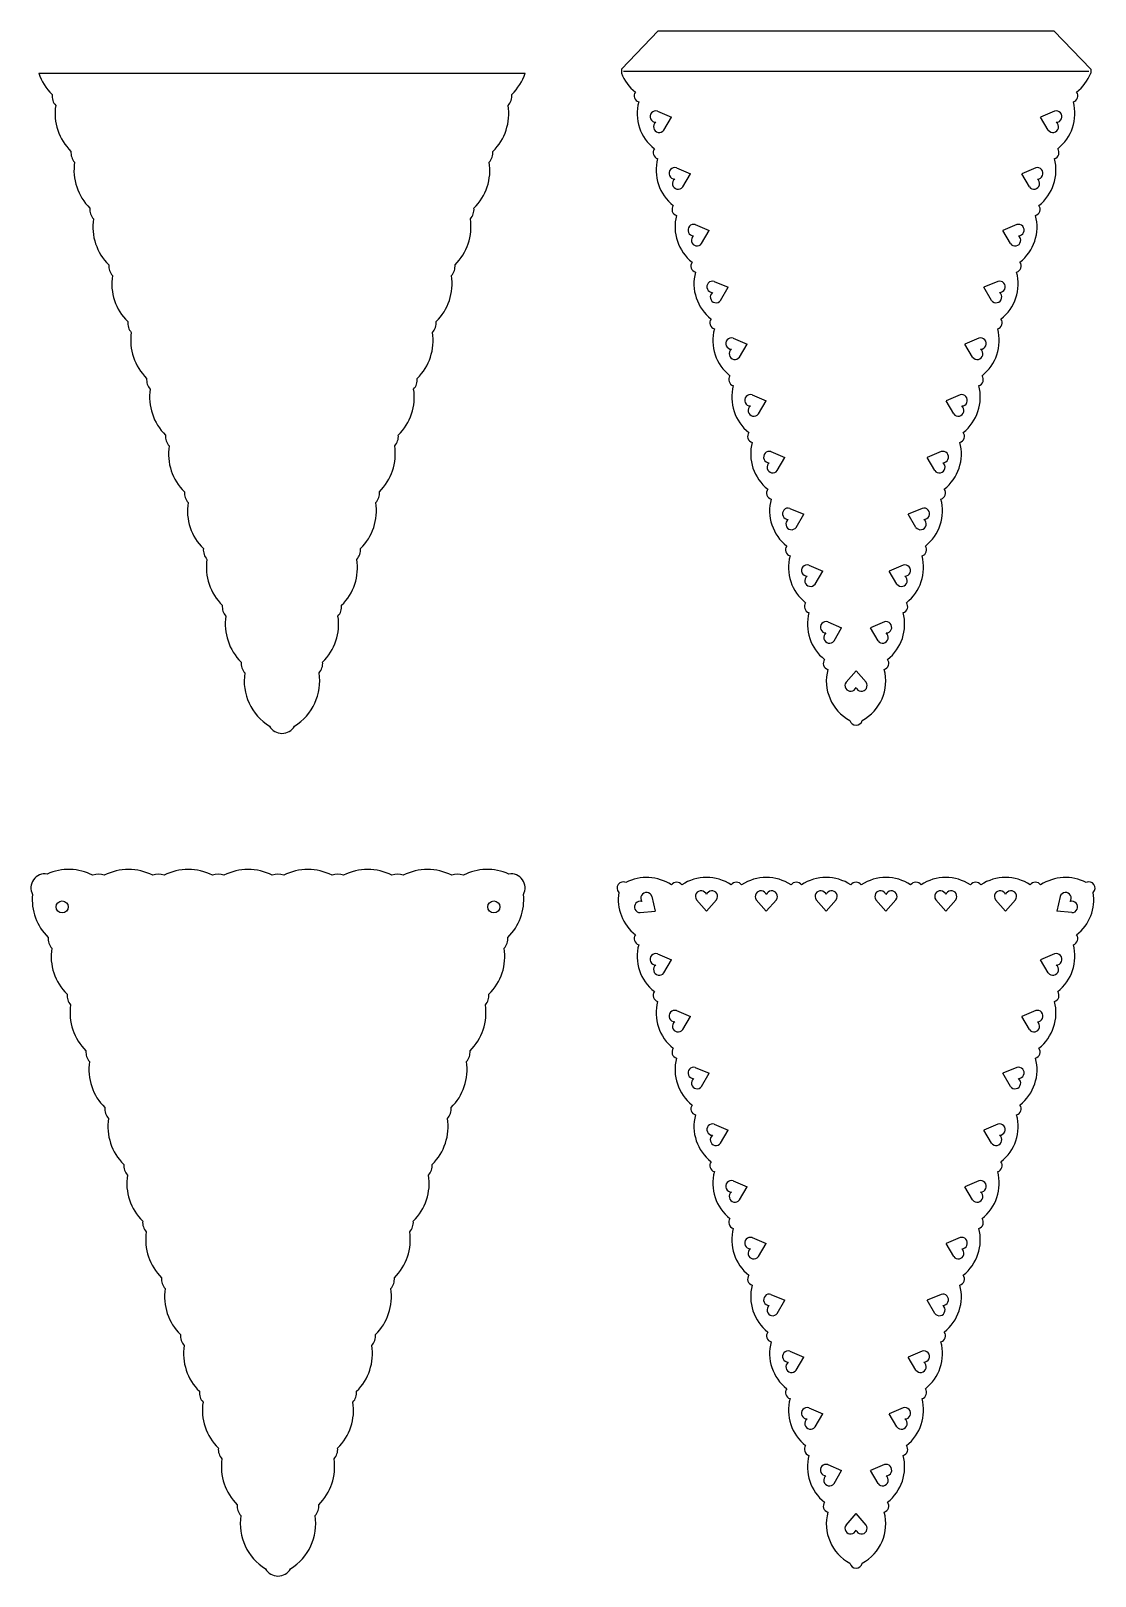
# Model space of a CAD drawing. Extents: x -1674 to -1409, y 614 to 998.
import ezdxf

# ---------------------------------------------------------------- set-up
doc = ezdxf.new("R2010")
doc.units = 0
doc.layers.get('0').update_dxf_attribs({"linetype": 'CONTINUOUS'})

msp = doc.modelspace()

# ---------------------------------------------------------------- linework, layer by layer
for p, q in [((-1527.148005, 988.840029), (-1517.968354, 998.342675)), ((-1517.968354, 998.342675), (-1419.46975, 998.342675)), ((-1410.290098, 988.840029), (-1419.46975, 998.342675)), ((-1527.148005, 988.840029), (-1527.148005, 987.840029)), ((-1410.290098, 988.840029), (-1410.290098, 987.840029)), ((-1672.218134, 987.842675), (-1551.113033, 987.842675)), ((-1526.650651, 988.342675), (-1410.787452, 988.342675)), ((-1518.157571, 978.366226), (-1514.680409, 976.89417)), ((-1419.280531, 978.366226), (-1422.757693, 976.89417)), ((-1516.578903, 973.630226), (-1514.680409, 976.89417)), ((-1420.8592, 973.630226), (-1422.757693, 976.89417)), ((-1513.448467, 964.238933), (-1509.971306, 962.766876)), ((-1511.869799, 959.502933), (-1509.971306, 962.766876)), ((-1423.989635, 964.238933), (-1427.466796, 962.766876)), ((-1425.568303, 959.502933), (-1427.466796, 962.766876)), ((-1508.739363, 950.11164), (-1505.262202, 948.639584)), ((-1507.160695, 945.37564), (-1505.262202, 948.639584)), ((-1428.698739, 950.11164), (-1432.1759, 948.639584)), ((-1430.277407, 945.37564), (-1432.1759, 948.639584)), ((-1504.03026, 935.984347), (-1500.553099, 934.512291)), ((-1433.407842, 935.984347), (-1436.885004, 934.512291)), ((-1502.451592, 931.248347), (-1500.553099, 934.512291)), ((-1434.98651, 931.248347), (-1436.885004, 934.512291)), ((-1499.321156, 921.857054), (-1495.843995, 920.384998)), ((-1497.742488, 917.121054), (-1495.843995, 920.384998)), ((-1438.116946, 921.857054), (-1441.594107, 920.384998)), ((-1439.695614, 917.121054), (-1441.594107, 920.384998)), ((-1494.612052, 907.729761), (-1491.134891, 906.257704)), ((-1493.033384, 902.993761), (-1491.134891, 906.257704)), ((-1442.82605, 907.729761), (-1446.303211, 906.257704)), ((-1444.404718, 902.993761), (-1446.303211, 906.257704)), ((-1489.902949, 893.602468), (-1486.425788, 892.130412)), ((-1447.535153, 893.602468), (-1451.012314, 892.130412)), ((-1488.324281, 888.866468), (-1486.425788, 892.130412)), ((-1449.113821, 888.866468), (-1451.012314, 892.130412)), ((-1485.193845, 879.475175), (-1481.716684, 878.003119)), ((-1483.615177, 874.739175), (-1481.716684, 878.003119)), ((-1452.244257, 879.475175), (-1455.721418, 878.003119)), ((-1453.822925, 874.739175), (-1455.721418, 878.003119)), ((-1480.484742, 865.347882), (-1477.007581, 863.875826)), ((-1478.906074, 860.611882), (-1477.007581, 863.875826)), ((-1456.95336, 865.347882), (-1460.430521, 863.875826)), ((-1458.532028, 860.611882), (-1460.430521, 863.875826)), ((-1475.775638, 851.22059), (-1472.298477, 849.748533)), ((-1461.662464, 851.22059), (-1465.139625, 849.748533)), ((-1474.19697, 846.484589), (-1472.298477, 849.748533)), ((-1463.241132, 846.484589), (-1465.139625, 849.748533)), ((-1471.215142, 836.176879), (-1468.719051, 839.010098)), ((-1466.222959, 836.176879), (-1468.719051, 839.010098)), ((-1519.557989, 782.873467), (-1518.719051, 779.19192)), ((-1508.443833, 782.025144), (-1505.947742, 779.191925)), ((-1503.45165, 782.025144), (-1505.947742, 779.191925)), ((-1493.552356, 782.025142), (-1491.056265, 779.191923)), ((-1488.560173, 782.025142), (-1491.056265, 779.191923)), ((-1478.66088, 782.02514), (-1476.164789, 779.191921)), ((-1473.668697, 782.02514), (-1476.164789, 779.191921)), ((-1463.769404, 782.025138), (-1461.273313, 779.191919)), ((-1458.777221, 782.025138), (-1461.273313, 779.191919)), ((-1448.877928, 782.025137), (-1446.381837, 779.191918)), ((-1443.885745, 782.025137), (-1446.381837, 779.191918)), ((-1433.986451, 782.025135), (-1431.49036, 779.191916)), ((-1428.994268, 782.025135), (-1431.49036, 779.191916)), ((-1417.880115, 782.873467), (-1418.719052, 779.19192)), ((-1522.476968, 778.823597), (-1518.719051, 779.19192)), ((-1414.961136, 778.823597), (-1418.719052, 779.19192)), ((-1518.157571, 768.548049), (-1514.680409, 767.075992)), ((-1516.578903, 763.812048), (-1514.680409, 767.075992)), ((-1419.280531, 768.548049), (-1422.757693, 767.075992)), ((-1420.8592, 763.812048), (-1422.757693, 767.075992)), ((-1513.448467, 754.420755), (-1509.971306, 752.948699)), ((-1423.989635, 754.420755), (-1427.466796, 752.948699)), ((-1511.869799, 749.684755), (-1509.971306, 752.948699)), ((-1425.568303, 749.684755), (-1427.466796, 752.948699)), ((-1508.739363, 740.293462), (-1505.262202, 738.821406)), ((-1507.160695, 735.557462), (-1505.262202, 738.821406)), ((-1428.698739, 740.293462), (-1432.1759, 738.821406)), ((-1430.277407, 735.557462), (-1432.1759, 738.821406)), ((-1504.03026, 726.166169), (-1500.553099, 724.694113)), ((-1502.451592, 721.430169), (-1500.553099, 724.694113)), ((-1433.407842, 726.166169), (-1436.885004, 724.694113)), ((-1434.98651, 721.430169), (-1436.885004, 724.694113)), ((-1499.321156, 712.038877), (-1495.843995, 710.56682)), ((-1438.116946, 712.038877), (-1441.594107, 710.56682)), ((-1497.742488, 707.302876), (-1495.843995, 710.56682)), ((-1439.695614, 707.302876), (-1441.594107, 710.56682)), ((-1494.612052, 697.911583), (-1491.134891, 696.439527)), ((-1493.033384, 693.175583), (-1491.134891, 696.439527)), ((-1442.82605, 697.911583), (-1446.303211, 696.439527)), ((-1444.404718, 693.175583), (-1446.303211, 696.439527)), ((-1489.902949, 683.78429), (-1486.425788, 682.312234)), ((-1488.324281, 679.04829), (-1486.425788, 682.312234)), ((-1447.535153, 683.78429), (-1451.012314, 682.312234)), ((-1449.113821, 679.04829), (-1451.012314, 682.312234)), ((-1485.193845, 669.656997), (-1481.716684, 668.184941)), ((-1452.244257, 669.656997), (-1455.721418, 668.184941)), ((-1483.615177, 664.920997), (-1481.716684, 668.184941)), ((-1453.822925, 664.920997), (-1455.721418, 668.184941)), ((-1480.484742, 655.529705), (-1477.007581, 654.057648)), ((-1478.906074, 650.793704), (-1477.007581, 654.057648)), ((-1456.95336, 655.529705), (-1460.430521, 654.057648)), ((-1458.532028, 650.793704), (-1460.430521, 654.057648)), ((-1475.775638, 641.402412), (-1472.298477, 639.930355)), ((-1474.19697, 636.666412), (-1472.298477, 639.930355)), ((-1461.662464, 641.402412), (-1465.139625, 639.930355)), ((-1463.241132, 636.666412), (-1465.139625, 639.930355)), ((-1471.215142, 626.358701), (-1468.719051, 629.19192)), ((-1466.222959, 626.358701), (-1468.719051, 629.19192))]:
    msp.add_line(p, q)
for centre in [(-1666.392072, 780.240444), (-1558.898198, 780.240444)]:
    msp.add_circle(centre, 1.5)
for centre, radius, start, end in [((-1659.65362, 991.915607), 13.208171, 197.9607, 225.589512), ((-1563.677547, 991.915607), 13.208171, 314.410488, 342.0393), ((-1516.707087, 991.915607), 11.208171, 201.323026, 231.730657), ((-1420.731016, 991.915607), 11.208171, 308.269343, 338.676974), ((-1665.337263, 982.172559), 3.572647, 175.056574, 221.813366), ((-1557.993904, 982.172559), 3.572647, 318.186634, 4.943426), ((-1522.39073, 982.172559), 1.572647, 143.137523, 253.732405), ((-1415.047372, 982.172559), 1.572647, 286.267595, 36.862477), ((-1654.944517, 977.788314), 13.208171, 171.280429, 225.589514), ((-1568.38665, 977.788314), 13.208171, 314.410481, 8.719571), ((-1511.997984, 977.788314), 11.208171, 165.139288, 231.730657), ((-1518.569548, 977.010552), 1.416891, 73.096456, 269.505508), ((-1418.868554, 977.010552), 1.416891, 270.494492, 106.903544), ((-1425.440118, 977.788314), 11.208171, 308.269343, 14.860712), ((-1517.721889, 974.467579), 1.416891, 127.36442, 323.773472), ((-1419.716213, 974.467579), 1.416891, 216.226528, 52.63558), ((-1660.628159, 968.045266), 3.572647, 175.056579, 221.813366), ((-1650.235413, 963.661021), 13.208171, 171.280429, 225.589512), ((-1573.095755, 963.661021), 13.208171, 314.410488, 8.719571), ((-1562.703009, 968.045266), 3.572647, 318.186634, 4.943421), ((-1517.681626, 968.045266), 1.572647, 143.137523, 253.732405), ((-1507.28888, 963.661021), 11.208171, 165.139288, 231.730657), ((-1430.149222, 963.661021), 11.208171, 308.269343, 14.860712), ((-1419.756476, 968.045266), 1.572647, 286.267595, 36.862477), ((-1513.860444, 962.883258), 1.416891, 73.096456, 269.505508), ((-1423.577658, 962.883258), 1.416891, 270.494492, 106.903544), ((-1513.012785, 960.340285), 1.416891, 127.36442, 323.773472), ((-1424.425317, 960.340285), 1.416891, 216.226528, 52.63558), ((-1655.919055, 953.917973), 3.572647, 175.056574, 221.813366), ((-1567.412112, 953.917973), 3.572647, 318.186634, 4.943426), ((-1512.972523, 953.917973), 1.572647, 143.137523, 253.732405), ((-1424.465579, 953.917973), 1.572647, 286.267595, 36.862477), ((-1645.526309, 949.533728), 13.208171, 171.280429, 225.589519), ((-1577.804858, 949.533728), 13.208171, 314.410481, 8.719571), ((-1502.579777, 949.533728), 11.208171, 165.139288, 231.730657), ((-1434.858326, 949.533728), 11.208171, 308.269343, 14.860712), ((-1509.15134, 948.755965), 1.416891, 73.096456, 269.505508), ((-1508.303682, 946.212993), 1.416891, 127.36442, 323.773472), ((-1429.13442, 946.212993), 1.416891, 216.226528, 52.63558), ((-1428.286762, 948.755965), 1.416891, 270.494492, 106.903544), ((-1651.209951, 939.790679), 3.572647, 175.056579, 221.813366), ((-1572.121217, 939.790679), 3.572647, 318.186634, 4.943421), ((-1508.263419, 939.79068), 1.572647, 143.137523, 253.732405), ((-1429.174683, 939.79068), 1.572647, 286.267595, 36.862477), ((-1640.817205, 935.406434), 13.208171, 171.280429, 225.589512), ((-1582.513963, 935.406434), 13.208171, 314.410488, 8.719571), ((-1497.870673, 935.406435), 11.208171, 165.139288, 231.730657), ((-1504.442237, 934.628673), 1.416891, 73.096456, 269.505508), ((-1432.995865, 934.628673), 1.416891, 270.494492, 106.903544), ((-1439.567429, 935.406435), 11.208171, 308.269343, 14.860712), ((-1503.594578, 932.0857), 1.416891, 127.36442, 323.773472), ((-1433.843524, 932.0857), 1.416891, 216.226528, 52.63558), ((-1646.500847, 925.663387), 3.572647, 175.056574, 221.813366), ((-1576.83032, 925.663387), 3.572647, 318.186634, 4.943426), ((-1503.554316, 925.663387), 1.572647, 143.137523, 253.732405), ((-1493.161569, 921.279142), 11.208171, 165.139288, 231.730657), ((-1444.276533, 921.279142), 11.208171, 308.269343, 14.860712), ((-1433.883786, 925.663387), 1.572647, 286.267595, 36.862477), ((-1636.108101, 921.279142), 13.208171, 171.280429, 225.589519), ((-1587.223066, 921.279142), 13.208171, 314.410481, 8.719571), ((-1499.733133, 920.50138), 1.416891, 73.096456, 269.505508), ((-1437.704969, 920.50138), 1.416891, 270.494492, 106.903544), ((-1498.885475, 917.958407), 1.416891, 127.36442, 323.773472), ((-1438.552627, 917.958407), 1.416891, 216.226528, 52.63558), ((-1641.791743, 911.536093), 3.572647, 175.056579, 221.813366), ((-1581.539425, 911.536093), 3.572647, 318.186634, 4.943421), ((-1498.845212, 911.536094), 1.572647, 143.137523, 253.732405), ((-1438.59289, 911.536094), 1.572647, 286.267595, 36.862477), ((-1631.398997, 907.151848), 13.208171, 171.280429, 225.589512), ((-1591.932171, 907.151848), 13.208171, 314.410488, 8.719571), ((-1488.452466, 907.15185), 11.208171, 165.139288, 231.730657), ((-1448.985636, 907.15185), 11.208171, 308.269343, 14.860712), ((-1495.024029, 906.374086), 1.416891, 73.096456, 269.505508), ((-1494.176371, 903.831113), 1.416891, 127.36442, 323.773472), ((-1443.261731, 903.831113), 1.416891, 216.226528, 52.63558), ((-1442.414073, 906.374086), 1.416891, 270.494492, 106.903544), ((-1637.082639, 897.4088), 3.572647, 175.056574, 221.813366), ((-1586.248528, 897.4088), 3.572647, 318.186634, 4.943426), ((-1494.136109, 897.408802), 1.572647, 143.137523, 253.732405), ((-1443.301994, 897.408802), 1.572647, 286.267595, 36.862477), ((-1626.689893, 893.024555), 13.208171, 171.280429, 225.589519), ((-1596.641274, 893.024555), 13.208171, 314.410481, 8.719571), ((-1483.743362, 893.024557), 11.208171, 165.139288, 231.730657), ((-1490.314926, 892.246793), 1.416891, 73.096456, 269.505508), ((-1447.123176, 892.246793), 1.416891, 270.494492, 106.903544), ((-1453.69474, 893.024557), 11.208171, 308.269343, 14.860712), ((-1489.467268, 889.703821), 1.416891, 127.36442, 323.773472), ((-1447.970834, 889.703821), 1.416891, 216.226528, 52.63558), ((-1632.373535, 883.281507), 3.572647, 175.056579, 221.813366), ((-1590.957633, 883.281507), 3.572647, 318.186634, 4.943421), ((-1489.427005, 883.281509), 1.572647, 143.137523, 253.732405), ((-1479.034259, 878.897264), 11.208171, 165.139288, 231.730657), ((-1458.403843, 878.897264), 11.208171, 308.269343, 14.860712), ((-1448.011097, 883.281509), 1.572647, 286.267595, 36.862477), ((-1621.980788, 878.897262), 13.208171, 171.280429, 225.589512), ((-1601.350379, 878.897262), 13.208171, 314.410488, 8.719571), ((-1485.605822, 878.119501), 1.416891, 73.096456, 269.505508), ((-1451.83228, 878.119501), 1.416891, 270.494492, 106.903544), ((-1484.758164, 875.576528), 1.416891, 127.36442, 323.773472), ((-1452.679938, 875.576528), 1.416891, 216.226528, 52.63558), ((-1627.664431, 869.154214), 3.572647, 175.056579, 221.813366), ((-1595.666732, 869.154215), 3.572647, 318.186634, 4.943467), ((-1484.717902, 869.154216), 1.572647, 143.137523, 253.732405), ((-1452.720201, 869.154216), 1.572647, 286.267595, 36.862477), ((-1617.271685, 864.769969), 13.208171, 171.280429, 225.589512), ((-1606.059478, 864.76997), 13.208171, 314.410488, 8.719571), ((-1474.325155, 864.769971), 11.208171, 165.139288, 231.730657), ((-1463.112947, 864.769971), 11.208171, 308.269343, 14.860712), ((-1480.896719, 863.992208), 1.416891, 73.096456, 269.505508), ((-1480.049061, 861.449235), 1.416891, 127.36442, 323.773472), ((-1457.389042, 861.449235), 1.416891, 216.226528, 52.63558), ((-1456.541383, 863.992208), 1.416891, 270.494492, 106.903544), ((-1622.955327, 855.026921), 3.572647, 175.056574, 221.813366), ((-1600.375836, 855.026922), 3.572647, 318.186615, 4.943426), ((-1480.008798, 855.026923), 1.572647, 143.137523, 253.732405), ((-1457.429304, 855.026923), 1.572647, 286.267595, 36.862477), ((-1612.562581, 850.642676), 13.208171, 171.280429, 225.589493), ((-1610.768583, 850.642678), 13.208171, 314.410485, 8.719564), ((-1469.616052, 850.642678), 11.208171, 165.139288, 231.730657), ((-1476.187615, 849.864915), 1.416891, 73.096456, 269.505508), ((-1461.250487, 849.864915), 1.416891, 270.494492, 106.903544), ((-1467.82205, 850.642678), 11.208171, 308.269343, 14.860712), ((-1475.339957, 847.321942), 1.416891, 127.36442, 323.773472), ((-1462.098145, 847.321942), 1.416891, 216.226528, 52.63558), ((-1618.246227, 840.89963), 3.572647, 175.056554, 221.813366), ((-1605.084941, 840.89963), 3.572647, 318.186634, 4.943424), ((-1475.299694, 840.89963), 1.572647, 143.137523, 253.732405), ((-1464.906948, 836.515385), 11.208171, 165.139288, 241.54386), ((-1472.531154, 836.515385), 11.208171, 298.456139, 14.860712), ((-1462.138408, 840.89963), 1.572647, 286.267595, 36.862477), ((-1607.853481, 836.515385), 13.208171, 171.280429, 238.424724), ((-1615.477687, 836.515385), 13.208171, 301.575274, 8.719571), ((-1470.059315, 835.357341), 1.416891, 144.661492, 341.070544), ((-1467.378786, 835.357341), 1.416891, 198.929456, 35.338508), ((-1611.665584, 827.03165), 3.572647, 209.679804, 330.320182), ((-1468.719051, 827.03165), 1.572647, 193.618466, 346.381514), ((-1664.765304, 776.364401), 13.208171, 62.845452, 113.911783), ((-1649.873828, 776.364399), 13.208171, 62.845449, 117.154535), ((-1634.982351, 776.364397), 13.208171, 62.845449, 117.154535), ((-1620.090875, 776.364395), 13.208171, 62.845449, 117.154535), ((-1605.199398, 776.364393), 13.208171, 62.845449, 117.154535), ((-1590.307922, 776.364391), 13.208171, 62.845449, 117.154535), ((-1575.416445, 776.364389), 13.208171, 62.845449, 117.154535), ((-1560.524966, 776.364401), 13.208171, 66.088217, 117.154548), ((-1670.651507, 784.962585), 3.516891, 81.29055, 207.144419), ((-1657.319565, 784.837402), 3.572647, 66.621598, 113.37839), ((-1642.428088, 784.8374), 3.572647, 66.621598, 113.37839), ((-1627.536612, 784.837398), 3.572647, 66.621598, 113.37839), ((-1612.645135, 784.837396), 3.572647, 66.621598, 113.37839), ((-1597.753659, 784.837394), 3.572647, 66.621598, 113.37839), ((-1582.862182, 784.837392), 3.572647, 66.621598, 113.37839), ((-1567.970706, 784.83739), 3.572647, 66.621598, 113.37839), ((-1554.638762, 784.962585), 3.516891, 332.855581, 98.70945), ((-1526.725423, 784.962585), 1.516891, 62.200286, 226.234685), ((-1520.83922, 776.364401), 11.208171, 56.704307, 117.51957), ((-1513.393481, 784.837402), 1.572647, 34.702559, 145.297441), ((-1505.947744, 776.364399), 11.208171, 56.704307, 123.295676), ((-1498.502004, 784.8374), 1.572647, 34.702559, 145.297441), ((-1491.056267, 776.364397), 11.208171, 56.704307, 123.295676), ((-1483.610528, 784.837398), 1.572647, 34.702559, 145.297441), ((-1476.164791, 776.364395), 11.208171, 56.704307, 123.295676), ((-1468.719052, 784.837396), 1.572647, 34.702559, 145.297441), ((-1461.273315, 776.364394), 11.208171, 56.704307, 123.295676), ((-1453.827576, 784.837395), 1.572647, 34.702559, 145.297441), ((-1446.381839, 776.364392), 11.208171, 56.704307, 123.295676), ((-1438.9361, 784.837393), 1.572647, 34.702559, 145.297441), ((-1431.490363, 776.36439), 11.208171, 56.704307, 123.295676), ((-1424.044624, 784.837391), 1.572647, 34.702559, 145.297441), ((-1416.598884, 776.364401), 11.208171, 62.48043, 123.295693), ((-1410.71268, 784.962585), 1.516891, 313.765315, 117.799714), ((-1660.633172, 782.097429), 13.208171, 174.523183, 225.589512), ((-1564.657098, 782.097429), 13.208171, 314.410488, 5.476817), ((-1516.707087, 782.097429), 11.208171, 170.915396, 231.730657), ((-1522.465988, 780.240444), 1.416891, 73.146956, 269.556008), ((-1520.898656, 782.415003), 1.416891, 18.878992, 215.288044), ((-1507.288006, 782.844682), 1.416891, 18.929456, 215.338508), ((-1504.607477, 782.844682), 1.416891, 324.661492, 161.070544), ((-1492.396529, 782.84468), 1.416891, 18.929456, 215.338508), ((-1489.716, 782.84468), 1.416891, 324.661492, 161.070544), ((-1477.505053, 782.844678), 1.416891, 18.929456, 215.338508), ((-1474.824524, 782.844678), 1.416891, 324.661492, 161.070544), ((-1462.613577, 782.844676), 1.416891, 18.929456, 215.338508), ((-1459.933048, 782.844676), 1.416891, 324.661492, 161.070544), ((-1447.722101, 782.844675), 1.416891, 18.929456, 215.338508), ((-1445.041572, 782.844675), 1.416891, 324.661492, 161.070544), ((-1432.830624, 782.844673), 1.416891, 18.929456, 215.338508), ((-1430.150095, 782.844673), 1.416891, 324.661492, 161.070544), ((-1416.539447, 782.415003), 1.416891, 324.711956, 161.121008), ((-1414.972115, 780.240444), 1.416891, 270.443992, 106.853044), ((-1420.731016, 782.097429), 11.208171, 308.269343, 9.084604), ((-1522.39073, 772.354382), 1.572647, 143.137523, 253.732405), ((-1415.047372, 772.354382), 1.572647, 286.267595, 36.862477), ((-1666.316814, 772.354382), 3.572647, 175.056574, 221.813366), ((-1655.924068, 767.970137), 13.208171, 171.280429, 225.589514), ((-1569.366202, 767.970137), 13.208171, 314.410481, 8.719571), ((-1558.973455, 772.354382), 3.572647, 318.186634, 4.943426), ((-1511.997984, 767.970137), 11.208171, 165.139288, 231.730657), ((-1425.440118, 767.970137), 11.208171, 308.269343, 14.860712), ((-1518.569548, 767.192374), 1.416891, 73.096456, 269.505508), ((-1517.721889, 764.649401), 1.416891, 127.36442, 323.773472), ((-1419.716213, 764.649401), 1.416891, 216.226528, 52.63558), ((-1418.868554, 767.192374), 1.416891, 270.494492, 106.903544), ((-1661.60771, 758.227088), 3.572647, 175.056579, 221.813366), ((-1563.68256, 758.227088), 3.572647, 318.186634, 4.943421), ((-1517.681626, 758.227088), 1.572647, 143.137523, 253.732405), ((-1419.756476, 758.227088), 1.572647, 286.267595, 36.862477), ((-1651.214964, 753.842843), 13.208171, 171.280429, 225.589512), ((-1574.075306, 753.842843), 13.208171, 314.410488, 8.719571), ((-1507.28888, 753.842843), 11.208171, 165.139288, 231.730657), ((-1513.860444, 753.065081), 1.416891, 73.096456, 269.505508), ((-1423.577658, 753.065081), 1.416891, 270.494492, 106.903544), ((-1430.149222, 753.842843), 11.208171, 308.269343, 14.860712), ((-1513.012785, 750.522108), 1.416891, 127.36442, 323.773472), ((-1424.425317, 750.522108), 1.416891, 216.226528, 52.63558), ((-1656.898607, 744.099795), 3.572647, 175.056574, 221.813366), ((-1568.391664, 744.099795), 3.572647, 318.186634, 4.943426), ((-1512.972523, 744.099795), 1.572647, 143.137523, 253.732405), ((-1502.579777, 739.71555), 11.208171, 165.139288, 231.730657), ((-1434.858326, 739.71555), 11.208171, 308.269343, 14.860712), ((-1424.465579, 744.099795), 1.572647, 286.267595, 36.862477), ((-1646.505861, 739.71555), 13.208171, 171.280429, 225.589519), ((-1578.78441, 739.71555), 13.208171, 314.410481, 8.719571), ((-1509.15134, 738.937788), 1.416891, 73.096456, 269.505508), ((-1428.286762, 738.937788), 1.416891, 270.494492, 106.903544), ((-1508.303682, 736.394815), 1.416891, 127.36442, 323.773472), ((-1429.13442, 736.394815), 1.416891, 216.226528, 52.63558), ((-1652.189502, 729.972502), 3.572647, 175.056579, 221.813366), ((-1641.796756, 725.588257), 13.208171, 171.280429, 225.589512), ((-1583.493514, 725.588257), 13.208171, 314.410488, 8.719571), ((-1573.100768, 729.972502), 3.572647, 318.186634, 4.943421), ((-1508.263419, 729.972502), 1.572647, 143.137523, 253.732405), ((-1497.870673, 725.588257), 11.208171, 165.139288, 231.730657), ((-1439.567429, 725.588257), 11.208171, 308.269343, 14.860712), ((-1429.174683, 729.972502), 1.572647, 286.267595, 36.862477), ((-1504.442237, 724.810495), 1.416891, 73.096456, 269.505508), ((-1503.594578, 722.267522), 1.416891, 127.36442, 323.773472), ((-1433.843524, 722.267522), 1.416891, 216.226528, 52.63558), ((-1432.995865, 724.810495), 1.416891, 270.494492, 106.903544), ((-1647.480399, 715.845209), 3.572647, 175.056574, 221.813366), ((-1577.809872, 715.845209), 3.572647, 318.186634, 4.943426), ((-1503.554316, 715.84521), 1.572647, 143.137523, 253.732405), ((-1433.883786, 715.84521), 1.572647, 286.267595, 36.862477), ((-1637.087653, 711.460964), 13.208171, 171.280429, 225.589519), ((-1588.202618, 711.460964), 13.208171, 314.410481, 8.719571), ((-1493.161569, 711.460965), 11.208171, 165.139288, 231.730657), ((-1499.733133, 710.683202), 1.416891, 73.096456, 269.505508), ((-1437.704969, 710.683202), 1.416891, 270.494492, 106.903544), ((-1444.276533, 711.460965), 11.208171, 308.269343, 14.860712), ((-1498.885475, 708.140229), 1.416891, 127.36442, 323.773472), ((-1438.552627, 708.140229), 1.416891, 216.226528, 52.63558), ((-1642.771294, 701.717915), 3.572647, 175.056579, 221.813366), ((-1582.518976, 701.717915), 3.572647, 318.186634, 4.943421), ((-1498.845212, 701.717917), 1.572647, 143.137523, 253.732405), ((-1488.452466, 697.333672), 11.208171, 165.139288, 231.730657), ((-1448.985636, 697.333672), 11.208171, 308.269343, 14.860712), ((-1438.59289, 701.717917), 1.572647, 286.267595, 36.862477), ((-1632.378548, 697.33367), 13.208171, 171.280429, 225.589512), ((-1592.911722, 697.33367), 13.208171, 314.410488, 8.719571), ((-1495.024029, 696.555909), 1.416891, 73.096456, 269.505508), ((-1442.414073, 696.555909), 1.416891, 270.494492, 106.903544), ((-1494.176371, 694.012936), 1.416891, 127.36442, 323.773472), ((-1443.261731, 694.012936), 1.416891, 216.226528, 52.63558), ((-1638.062191, 687.590622), 3.572647, 175.056574, 221.813366), ((-1627.669444, 683.206378), 13.208171, 171.280429, 225.589519), ((-1597.620826, 683.206378), 13.208171, 314.410481, 8.719571), ((-1587.22808, 687.590622), 3.572647, 318.186634, 4.943426), ((-1587.22808, 687.590622), 3.572647, 318.186634, 4.943426), ((-1494.136109, 687.590624), 1.572647, 143.137523, 253.732405), ((-1483.743362, 683.206379), 11.208171, 165.139288, 231.730657), ((-1453.69474, 683.206379), 11.208171, 308.269343, 14.860712), ((-1443.301994, 687.590624), 1.572647, 286.267595, 36.862477), ((-1490.314926, 682.428616), 1.416891, 73.096456, 269.505508), ((-1489.467268, 679.885643), 1.416891, 127.36442, 323.773472), ((-1447.970834, 679.885643), 1.416891, 216.226528, 52.63558), ((-1447.123176, 682.428616), 1.416891, 270.494492, 106.903544), ((-1633.353086, 673.463329), 3.572647, 175.056579, 221.813366), ((-1591.937184, 673.463329), 3.572647, 318.186634, 4.943421), ((-1489.427005, 673.463331), 1.572647, 143.137523, 253.732405), ((-1448.011097, 673.463331), 1.572647, 286.267595, 36.862477), ((-1622.96034, 669.079084), 13.208171, 171.280429, 225.589512), ((-1602.32993, 669.079084), 13.208171, 314.410488, 8.719571), ((-1479.034259, 669.079086), 11.208171, 165.139288, 231.730657), ((-1485.605822, 668.301323), 1.416891, 73.096456, 269.505508), ((-1451.83228, 668.301323), 1.416891, 270.494492, 106.903544), ((-1458.403843, 669.079086), 11.208171, 308.269343, 14.860712), ((-1484.758164, 665.75835), 1.416891, 127.36442, 323.773472), ((-1452.679938, 665.75835), 1.416891, 216.226528, 52.63558), ((-1628.643982, 659.336036), 3.572647, 175.056579, 221.813366), ((-1596.646284, 659.336038), 3.572647, 318.186634, 4.943467), ((-1484.717902, 659.336038), 1.572647, 143.137523, 253.732405), ((-1452.720201, 659.336038), 1.572647, 286.267595, 36.862477), ((-1618.251236, 654.951792), 13.208171, 171.280429, 225.589512), ((-1607.03903, 654.951793), 13.208171, 314.410488, 8.719571), ((-1474.325155, 654.951793), 11.208171, 165.139288, 231.730657), ((-1480.896719, 654.17403), 1.416891, 73.096456, 269.505508), ((-1456.541383, 654.17403), 1.416891, 270.494492, 106.903544), ((-1463.112947, 654.951793), 11.208171, 308.269343, 14.860712), ((-1480.049061, 651.631057), 1.416891, 127.36442, 323.773472), ((-1457.389042, 651.631057), 1.416891, 216.226528, 52.63558), ((-1623.934879, 645.208744), 3.572647, 175.056574, 221.813366), ((-1613.542133, 640.824499), 13.208171, 171.280429, 225.589493), ((-1611.748134, 640.824501), 13.208171, 314.410485, 8.719564), ((-1601.355387, 645.208745), 3.572647, 318.186615, 4.943426), ((-1480.008798, 645.208745), 1.572647, 143.137523, 253.732405), ((-1469.616052, 640.824501), 11.208171, 165.139288, 231.730657), ((-1467.82205, 640.824501), 11.208171, 308.269343, 14.860712), ((-1457.429304, 645.208745), 1.572647, 286.267595, 36.862477), ((-1476.187615, 640.046737), 1.416891, 73.096456, 269.505508), ((-1475.339957, 637.503764), 1.416891, 127.36442, 323.773472), ((-1462.098145, 637.503764), 1.416891, 216.226528, 52.63558), ((-1461.250487, 640.046737), 1.416891, 270.494492, 106.903544), ((-1619.225779, 631.081453), 3.572647, 175.056554, 221.813366), ((-1606.064492, 631.081452), 3.572647, 318.186634, 4.943424), ((-1475.299694, 631.081453), 1.572647, 143.137523, 253.732405), ((-1462.138408, 631.081452), 1.572647, 286.267595, 36.862477), ((-1608.833032, 626.697208), 13.208171, 171.280429, 238.424724), ((-1616.457238, 626.697207), 13.208171, 301.575274, 8.719571), ((-1464.906948, 626.697208), 11.208171, 165.139288, 241.54386), ((-1472.531154, 626.697207), 11.208171, 298.456139, 14.860712), ((-1470.059315, 625.539163), 1.416891, 144.661492, 341.070544), ((-1467.378786, 625.539163), 1.416891, 198.929456, 35.338508), ((-1468.719051, 617.213472), 1.572647, 193.618466, 346.381514), ((-1612.645135, 617.213472), 3.572647, 209.679804, 330.320182)]:
    msp.add_arc(centre, radius, start, end)

doc.saveas('drawing.dxf')
